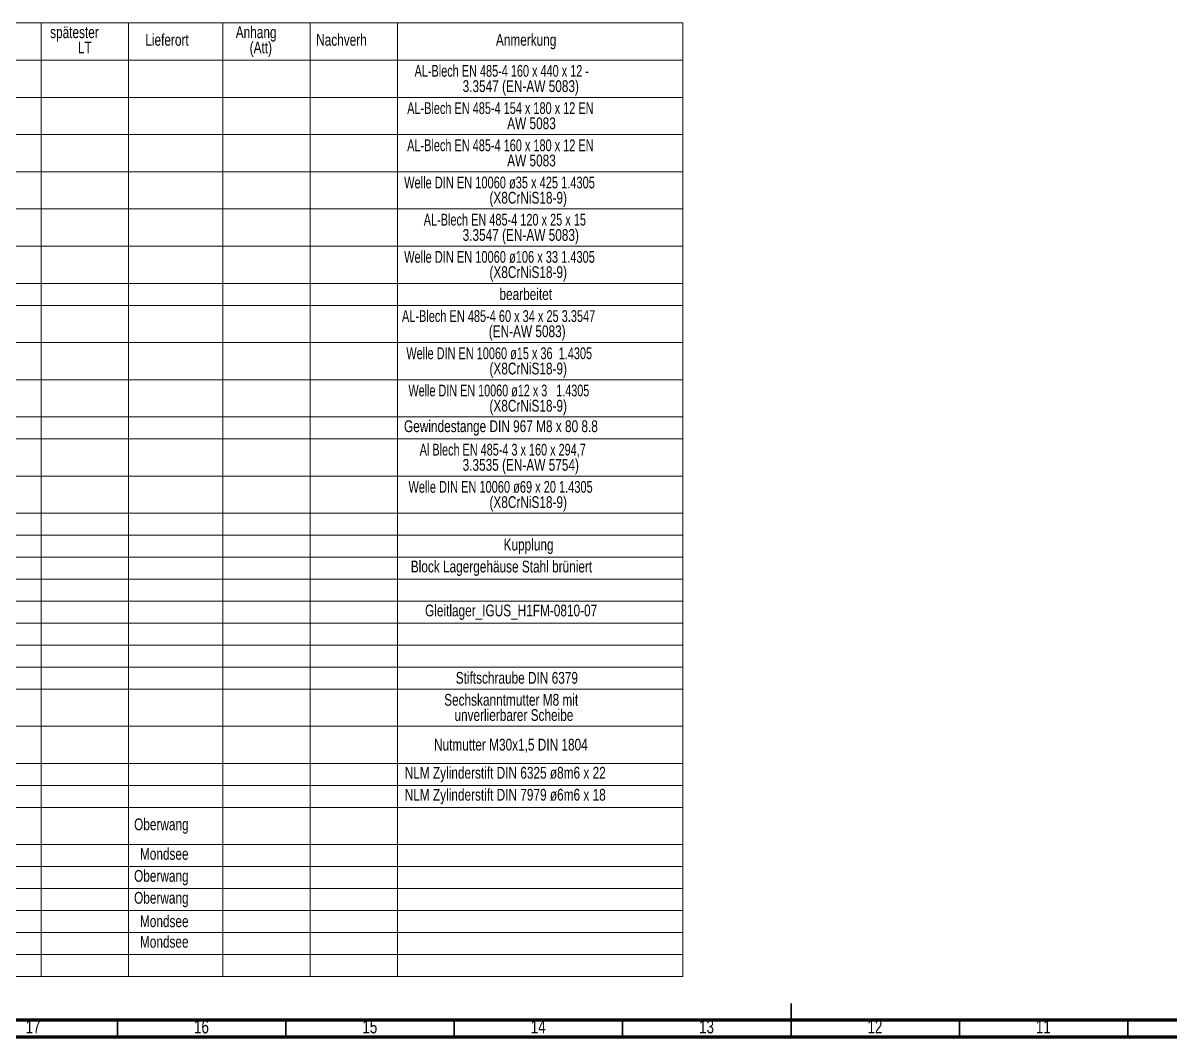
# Model space of a CAD drawing. Header units: millimetres. Extents: x 15 to 1184, y 5 to 836.
# Drawn here: x 371.4 to 712.1, y 5 to 306.2 of the extents above; entities that cross this region are included whole.
import ezdxf

# ---------------------------------------------------------------- set-up
doc = ezdxf.new("R2010")
doc.units = ezdxf.units.MM
doc.styles.add('SLDTEXTSTYLE1', font='TXT', dxfattribs={"width": 0.75})
doc.styles.add('SLDTEXTSTYLE10', font='TXT', dxfattribs={"width": 0.698529})
doc.styles.add('SLDTEXTSTYLE3', font='TXT', dxfattribs={"width": 0.691176})
doc.styles.add('SLDTEXTSTYLE4', font='TXT', dxfattribs={"width": 0.692857})
doc.styles.add('SLDTEXTSTYLE5', font='TXT', dxfattribs={"width": 0.7})
doc.styles.add('SLDTEXTSTYLE6', font='TXT', dxfattribs={"width": 0.693548})
doc.styles.add('SLDTEXTSTYLE7', font='TXT', dxfattribs={"width": 0.695946})
doc.styles.add('SLDTEXTSTYLE8', font='TXT', dxfattribs={"width": 0.685714})
doc.styles.add('SLDTEXTSTYLE9', font='TXT', dxfattribs={"width": 0.689394})

# ---------------------------------------------------------------- blocks, each defined once
blk = doc.blocks.new('SW_TABLEANNOTATION_0')
at = {"color": 0, "linetype": 'Continuous', "lineweight": 18}
for p, q in [((330.93, 0), (356.84, 0)), ((356.84, 0), (356.84, -11.05)), ((356.84, 0), (382.75, 0)), ((382.75, 0), (382.75, -11.05)), ((382.75, 0), (410.81, 0)), ((410.81, 0), (410.81, -11.05)), ((410.81, 0), (436.72, 0)), ((436.72, 0), (436.72, -11.05)), ((436.72, 0), (462.63, 0)), ((462.63, 0), (462.63, -11.05)), ((462.63, 0), (547.36, 0)), ((547.36, 0), (547.36, -11.05)), ((330.93, -11.05), (356.84, -11.05)), ((356.84, -11.05), (382.75, -11.05)), ((356.84, -11.05), (356.84, -22.1)), ((382.75, -11.05), (410.81, -11.05)), ((382.75, -11.05), (382.75, -22.1)), ((410.81, -11.05), (436.72, -11.05)), ((410.81, -11.05), (410.81, -22.1)), ((436.72, -11.05), (462.63, -11.05)), ((436.72, -11.05), (436.72, -22.1)), ((462.63, -11.05), (547.36, -11.05)), ((462.63, -11.05), (462.63, -22.1)), ((547.36, -11.05), (547.36, -22.1)), ((330.93, -22.1), (356.84, -22.1)), ((356.84, -22.1), (356.84, -33.15)), ((356.84, -22.1), (382.75, -22.1)), ((382.75, -22.1), (382.75, -33.15)), ((382.75, -22.1), (410.81, -22.1)), ((410.81, -22.1), (410.81, -33.15)), ((410.81, -22.1), (436.72, -22.1)), ((436.72, -22.1), (436.72, -33.15)), ((436.72, -22.1), (462.63, -22.1)), ((462.63, -22.1), (462.63, -33.15)), ((462.63, -22.1), (547.36, -22.1)), ((547.36, -22.1), (547.36, -33.15)), ((330.93, -33.15), (356.84, -33.15)), ((356.84, -33.15), (356.84, -44.21)), ((356.84, -33.15), (382.75, -33.15)), ((382.75, -33.15), (382.75, -44.21)), ((382.75, -33.15), (410.81, -33.15)), ((410.81, -33.15), (410.81, -44.21)), ((410.81, -33.15), (436.72, -33.15)), ((436.72, -33.15), (436.72, -44.21)), ((436.72, -33.15), (462.63, -33.15)), ((462.63, -33.15), (462.63, -44.21)), ((462.63, -33.15), (547.36, -33.15)), ((547.36, -33.15), (547.36, -44.21)), ((330.93, -44.21), (356.84, -44.21)), ((356.84, -44.21), (356.84, -55.26)), ((356.84, -44.21), (382.75, -44.21)), ((382.75, -44.21), (382.75, -55.26)), ((382.75, -44.21), (410.81, -44.21)), ((410.81, -44.21), (410.81, -55.26)), ((410.81, -44.21), (436.72, -44.21)), ((436.72, -44.21), (436.72, -55.26)), ((436.72, -44.21), (462.63, -44.21)), ((462.63, -44.21), (462.63, -55.26)), ((462.63, -44.21), (547.36, -44.21)), ((547.36, -44.21), (547.36, -55.26)), ((330.93, -55.26), (356.84, -55.26)), ((356.84, -55.26), (356.84, -66.31)), ((356.84, -55.26), (382.75, -55.26)), ((382.75, -55.26), (382.75, -66.31)), ((382.75, -55.26), (410.81, -55.26)), ((410.81, -55.26), (410.81, -66.31)), ((410.81, -55.26), (436.72, -55.26)), ((436.72, -55.26), (436.72, -66.31)), ((436.72, -55.26), (462.63, -55.26)), ((462.63, -55.26), (462.63, -66.31)), ((462.63, -55.26), (547.36, -55.26)), ((547.36, -55.26), (547.36, -66.31)), ((330.93, -66.31), (356.84, -66.31)), ((356.84, -66.31), (356.84, -77.36)), ((356.84, -66.31), (382.75, -66.31)), ((382.75, -66.31), (382.75, -77.36)), ((382.75, -66.31), (410.81, -66.31)), ((410.81, -66.31), (410.81, -77.36)), ((410.81, -66.31), (436.72, -66.31)), ((436.72, -66.31), (436.72, -77.36)), ((436.72, -66.31), (462.63, -66.31)), ((462.63, -66.31), (462.63, -77.36)), ((462.63, -66.31), (547.36, -66.31)), ((547.36, -66.31), (547.36, -77.36)), ((330.93, -77.36), (356.84, -77.36)), ((356.84, -77.36), (356.84, -83.89)), ((356.84, -77.36), (382.75, -77.36)), ((382.75, -77.36), (382.75, -83.89)), ((382.75, -77.36), (410.81, -77.36)), ((410.81, -77.36), (410.81, -83.89)), ((410.81, -77.36), (436.72, -77.36)), ((436.72, -77.36), (436.72, -83.89)), ((436.72, -77.36), (462.63, -77.36)), ((462.63, -77.36), (462.63, -83.89)), ((462.63, -77.36), (547.36, -77.36)), ((547.36, -77.36), (547.36, -83.89)), ((330.93, -83.89), (356.84, -83.89)), ((356.84, -83.89), (356.84, -94.94)), ((356.84, -83.89), (382.75, -83.89)), ((382.75, -83.89), (382.75, -94.94)), ((382.75, -83.89), (410.81, -83.89)), ((410.81, -83.89), (410.81, -94.94)), ((410.81, -83.89), (436.72, -83.89)), ((436.72, -83.89), (436.72, -94.94)), ((436.72, -83.89), (462.63, -83.89)), ((462.63, -83.89), (462.63, -94.94)), ((462.63, -83.89), (547.36, -83.89)), ((547.36, -83.89), (547.36, -94.94)), ((330.93, -94.94), (356.84, -94.94)), ((356.84, -94.94), (356.84, -105.99)), ((356.84, -94.94), (382.75, -94.94)), ((382.75, -94.94), (382.75, -105.99)), ((382.75, -94.94), (410.81, -94.94)), ((410.81, -94.94), (410.81, -105.99)), ((410.81, -94.94), (436.72, -94.94)), ((436.72, -94.94), (436.72, -105.99)), ((436.72, -94.94), (462.63, -94.94)), ((462.63, -94.94), (462.63, -105.99)), ((462.63, -94.94), (547.36, -94.94)), ((547.36, -94.94), (547.36, -105.99)), ((330.93, -105.99), (356.84, -105.99)), ((356.84, -105.99), (356.84, -117.04)), ((356.84, -105.99), (382.75, -105.99)), ((382.75, -105.99), (382.75, -117.04)), ((382.75, -105.99), (410.81, -105.99)), ((410.81, -105.99), (410.81, -117.04)), ((410.81, -105.99), (436.72, -105.99)), ((436.72, -105.99), (436.72, -117.04)), ((436.72, -105.99), (462.63, -105.99)), ((462.63, -105.99), (462.63, -117.04)), ((462.63, -105.99), (547.36, -105.99)), ((547.36, -105.99), (547.36, -117.04)), ((330.93, -117.04), (356.84, -117.04)), ((356.84, -117.04), (356.84, -123.57)), ((356.84, -117.04), (382.75, -117.04)), ((382.75, -117.04), (382.75, -123.57)), ((382.75, -117.04), (410.81, -117.04)), ((410.81, -117.04), (410.81, -123.57)), ((410.81, -117.04), (436.72, -117.04)), ((436.72, -117.04), (436.72, -123.57)), ((436.72, -117.04), (462.63, -117.04)), ((462.63, -117.04), (462.63, -123.57)), ((462.63, -117.04), (547.36, -117.04)), ((547.36, -117.04), (547.36, -123.57)), ((330.93, -123.57), (356.84, -123.57)), ((356.84, -123.57), (356.84, -134.62)), ((356.84, -123.57), (382.75, -123.57)), ((382.75, -123.57), (382.75, -134.62)), ((382.75, -123.57), (410.81, -123.57)), ((410.81, -123.57), (410.81, -134.62)), ((410.81, -123.57), (436.72, -123.57)), ((436.72, -123.57), (436.72, -134.62)), ((436.72, -123.57), (462.63, -123.57)), ((462.63, -123.57), (462.63, -134.62)), ((462.63, -123.57), (547.36, -123.57)), ((547.36, -123.57), (547.36, -134.62)), ((330.93, -134.62), (356.84, -134.62)), ((356.84, -134.62), (356.84, -145.67)), ((356.84, -134.62), (382.75, -134.62)), ((382.75, -134.62), (382.75, -145.67)), ((382.75, -134.62), (410.81, -134.62)), ((410.81, -134.62), (410.81, -145.67)), ((410.81, -134.62), (436.72, -134.62)), ((436.72, -134.62), (436.72, -145.67)), ((436.72, -134.62), (462.63, -134.62)), ((462.63, -134.62), (462.63, -145.67)), ((462.63, -134.62), (547.36, -134.62)), ((547.36, -134.62), (547.36, -145.67)), ((330.93, -145.67), (356.84, -145.67)), ((356.84, -145.67), (356.84, -152.19)), ((356.84, -145.67), (382.75, -145.67)), ((382.75, -145.67), (382.75, -152.19)), ((382.75, -145.67), (410.81, -145.67)), ((410.81, -145.67), (410.81, -152.19)), ((410.81, -145.67), (436.72, -145.67)), ((436.72, -145.67), (436.72, -152.19)), ((436.72, -145.67), (462.63, -145.67)), ((462.63, -145.67), (462.63, -152.19)), ((462.63, -145.67), (547.36, -145.67)), ((547.36, -145.67), (547.36, -152.19)), ((330.93, -152.19), (356.84, -152.19)), ((356.84, -152.19), (356.84, -158.72)), ((356.84, -152.19), (382.75, -152.19)), ((382.75, -152.19), (382.75, -158.72)), ((382.75, -152.19), (410.81, -152.19)), ((410.81, -152.19), (410.81, -158.72)), ((410.81, -152.19), (436.72, -152.19)), ((436.72, -152.19), (436.72, -158.72)), ((436.72, -152.19), (462.63, -152.19)), ((462.63, -152.19), (462.63, -158.72)), ((462.63, -152.19), (547.36, -152.19)), ((547.36, -152.19), (547.36, -158.72)), ((330.93, -158.72), (356.84, -158.72)), ((356.84, -158.72), (356.84, -165.25)), ((356.84, -158.72), (382.75, -158.72)), ((382.75, -158.72), (382.75, -165.25)), ((382.75, -158.72), (410.81, -158.72)), ((410.81, -158.72), (410.81, -165.25)), ((410.81, -158.72), (436.72, -158.72)), ((436.72, -158.72), (436.72, -165.25)), ((436.72, -158.72), (462.63, -158.72)), ((462.63, -158.72), (462.63, -165.25)), ((462.63, -158.72), (547.36, -158.72)), ((547.36, -158.72), (547.36, -165.25)), ((330.93, -165.25), (356.84, -165.25)), ((356.84, -165.25), (356.84, -171.77)), ((356.84, -165.25), (382.75, -165.25)), ((382.75, -165.25), (382.75, -171.77)), ((382.75, -165.25), (410.81, -165.25)), ((410.81, -165.25), (410.81, -171.77)), ((410.81, -165.25), (436.72, -165.25)), ((436.72, -165.25), (436.72, -171.77)), ((436.72, -165.25), (462.63, -165.25)), ((462.63, -165.25), (462.63, -171.77)), ((462.63, -165.25), (547.36, -165.25)), ((547.36, -165.25), (547.36, -171.77)), ((330.93, -171.77), (356.84, -171.77)), ((356.84, -171.77), (356.84, -178.3)), ((356.84, -171.77), (382.75, -171.77)), ((382.75, -171.77), (382.75, -178.3)), ((382.75, -171.77), (410.81, -171.77)), ((410.81, -171.77), (410.81, -178.3)), ((410.81, -171.77), (436.72, -171.77)), ((436.72, -171.77), (436.72, -178.3)), ((436.72, -171.77), (462.63, -171.77)), ((462.63, -171.77), (462.63, -178.3)), ((462.63, -171.77), (547.36, -171.77)), ((547.36, -171.77), (547.36, -178.3)), ((330.93, -178.3), (356.84, -178.3)), ((356.84, -178.3), (356.84, -184.82)), ((356.84, -178.3), (382.75, -178.3)), ((382.75, -178.3), (382.75, -184.82)), ((382.75, -178.3), (410.81, -178.3)), ((410.81, -178.3), (410.81, -184.82)), ((410.81, -178.3), (436.72, -178.3)), ((436.72, -178.3), (436.72, -184.82)), ((436.72, -178.3), (462.63, -178.3)), ((462.63, -178.3), (462.63, -184.82)), ((462.63, -178.3), (547.36, -178.3)), ((547.36, -178.3), (547.36, -184.82)), ((330.93, -184.82), (356.84, -184.82)), ((356.84, -184.82), (356.84, -191.35)), ((356.84, -184.82), (382.75, -184.82)), ((382.75, -184.82), (382.75, -191.35)), ((382.75, -184.82), (410.81, -184.82)), ((410.81, -184.82), (410.81, -191.35)), ((410.81, -184.82), (436.72, -184.82)), ((436.72, -184.82), (436.72, -191.35)), ((436.72, -184.82), (462.63, -184.82)), ((462.63, -184.82), (462.63, -191.35)), ((462.63, -184.82), (547.36, -184.82)), ((547.36, -184.82), (547.36, -191.35)), ((330.93, -191.35), (356.84, -191.35)), ((356.84, -191.35), (356.84, -197.87)), ((356.84, -191.35), (382.75, -191.35)), ((382.75, -191.35), (382.75, -197.87)), ((382.75, -191.35), (410.81, -191.35)), ((410.81, -191.35), (410.81, -197.87)), ((410.81, -191.35), (436.72, -191.35)), ((436.72, -191.35), (436.72, -197.87)), ((436.72, -191.35), (462.63, -191.35)), ((462.63, -191.35), (462.63, -197.87)), ((462.63, -191.35), (547.36, -191.35)), ((547.36, -191.35), (547.36, -197.87)), ((330.93, -197.87), (356.84, -197.87)), ((356.84, -197.87), (356.84, -208.93)), ((356.84, -197.87), (382.75, -197.87)), ((382.75, -197.87), (382.75, -208.93)), ((382.75, -197.87), (410.81, -197.87)), ((410.81, -197.87), (410.81, -208.93)), ((410.81, -197.87), (436.72, -197.87)), ((436.72, -197.87), (436.72, -208.93)), ((436.72, -197.87), (462.63, -197.87)), ((462.63, -197.87), (462.63, -208.93)), ((462.63, -197.87), (547.36, -197.87)), ((547.36, -197.87), (547.36, -208.93)), ((330.93, -208.93), (356.84, -208.93)), ((356.84, -208.93), (356.84, -219.98)), ((356.84, -208.93), (382.75, -208.93)), ((382.75, -208.93), (382.75, -219.98)), ((382.75, -208.93), (410.81, -208.93)), ((410.81, -208.93), (410.81, -219.98)), ((410.81, -208.93), (436.72, -208.93)), ((436.72, -208.93), (436.72, -219.98)), ((436.72, -208.93), (462.63, -208.93)), ((462.63, -208.93), (462.63, -219.98)), ((462.63, -208.93), (547.36, -208.93)), ((547.36, -208.93), (547.36, -219.98)), ((330.93, -219.98), (356.84, -219.98)), ((356.84, -219.98), (356.84, -226.5)), ((356.84, -219.98), (382.75, -219.98)), ((382.75, -219.98), (382.75, -226.5)), ((382.75, -219.98), (410.81, -219.98)), ((410.81, -219.98), (410.81, -226.5)), ((410.81, -219.98), (436.72, -219.98)), ((436.72, -219.98), (436.72, -226.5)), ((436.72, -219.98), (462.63, -219.98)), ((462.63, -219.98), (462.63, -226.5)), ((462.63, -219.98), (547.36, -219.98)), ((547.36, -219.98), (547.36, -226.5)), ((330.93, -226.5), (356.84, -226.5)), ((356.84, -226.5), (356.84, -233.03)), ((356.84, -226.5), (382.75, -226.5)), ((382.75, -226.5), (382.75, -233.03)), ((382.75, -226.5), (410.81, -226.5)), ((410.81, -226.5), (410.81, -233.03)), ((410.81, -226.5), (436.72, -226.5)), ((436.72, -226.5), (436.72, -233.03)), ((436.72, -226.5), (462.63, -226.5)), ((462.63, -226.5), (462.63, -233.03)), ((462.63, -226.5), (547.36, -226.5)), ((547.36, -226.5), (547.36, -233.03)), ((330.93, -233.03), (356.84, -233.03)), ((356.84, -233.03), (356.84, -244.08)), ((356.84, -233.03), (382.75, -233.03)), ((382.75, -233.03), (382.75, -244.08)), ((382.75, -233.03), (410.81, -233.03)), ((410.81, -233.03), (410.81, -244.08)), ((410.81, -233.03), (436.72, -233.03)), ((436.72, -233.03), (436.72, -244.08)), ((436.72, -233.03), (462.63, -233.03)), ((462.63, -233.03), (462.63, -244.08)), ((462.63, -233.03), (547.36, -233.03)), ((547.36, -233.03), (547.36, -244.08)), ((330.93, -244.08), (356.84, -244.08)), ((356.84, -244.08), (356.84, -250.6)), ((356.84, -244.08), (382.75, -244.08)), ((382.75, -244.08), (382.75, -250.6)), ((382.75, -244.08), (410.81, -244.08)), ((410.81, -244.08), (410.81, -250.6)), ((410.81, -244.08), (436.72, -244.08)), ((436.72, -244.08), (436.72, -250.6)), ((436.72, -244.08), (462.63, -244.08)), ((462.63, -244.08), (462.63, -250.6)), ((462.63, -244.08), (547.36, -244.08)), ((547.36, -244.08), (547.36, -250.6)), ((330.93, -250.6), (356.84, -250.6)), ((356.84, -250.6), (356.84, -257.13)), ((356.84, -250.6), (382.75, -250.6)), ((382.75, -250.6), (382.75, -257.13)), ((382.75, -250.6), (410.81, -250.6)), ((410.81, -250.6), (410.81, -257.13)), ((410.81, -250.6), (436.72, -250.6)), ((436.72, -250.6), (436.72, -257.13)), ((436.72, -250.6), (462.63, -250.6)), ((462.63, -250.6), (462.63, -257.13)), ((462.63, -250.6), (547.36, -250.6)), ((547.36, -250.6), (547.36, -257.13)), ((330.93, -257.13), (356.84, -257.13)), ((356.84, -257.13), (356.84, -263.66)), ((356.84, -257.13), (382.75, -257.13)), ((382.75, -257.13), (382.75, -263.66)), ((382.75, -257.13), (410.81, -257.13)), ((410.81, -257.13), (410.81, -263.66)), ((410.81, -257.13), (436.72, -257.13)), ((436.72, -257.13), (436.72, -263.66)), ((436.72, -257.13), (462.63, -257.13)), ((462.63, -257.13), (462.63, -263.66)), ((462.63, -257.13), (547.36, -257.13)), ((547.36, -257.13), (547.36, -263.66)), ((330.93, -263.66), (356.84, -263.66)), ((356.84, -263.66), (356.84, -270.18)), ((356.84, -263.66), (382.75, -263.66)), ((382.75, -263.66), (382.75, -270.18)), ((382.75, -263.66), (410.81, -263.66)), ((410.81, -263.66), (410.81, -270.18)), ((410.81, -263.66), (436.72, -263.66)), ((436.72, -263.66), (436.72, -270.18)), ((436.72, -263.66), (462.63, -263.66)), ((462.63, -263.66), (462.63, -270.18)), ((462.63, -263.66), (547.36, -263.66)), ((547.36, -263.66), (547.36, -270.18)), ((330.93, -270.18), (356.84, -270.18)), ((356.84, -270.18), (356.84, -276.71)), ((356.84, -270.18), (382.75, -270.18)), ((382.75, -270.18), (382.75, -276.71)), ((382.75, -270.18), (410.81, -270.18)), ((410.81, -270.18), (410.81, -276.71)), ((410.81, -270.18), (436.72, -270.18)), ((436.72, -270.18), (436.72, -276.71)), ((436.72, -270.18), (462.63, -270.18)), ((462.63, -270.18), (462.63, -276.71)), ((462.63, -270.18), (547.36, -270.18)), ((547.36, -270.18), (547.36, -276.71)), ((330.93, -276.71), (356.84, -276.71)), ((356.84, -276.71), (356.84, -283.23)), ((356.84, -276.71), (382.75, -276.71)), ((382.75, -276.71), (382.75, -283.23)), ((382.75, -276.71), (410.81, -276.71)), ((410.81, -276.71), (410.81, -283.23)), ((410.81, -276.71), (436.72, -276.71)), ((436.72, -276.71), (436.72, -283.23)), ((436.72, -276.71), (462.63, -276.71)), ((462.63, -276.71), (462.63, -283.23)), ((462.63, -276.71), (547.36, -276.71)), ((547.36, -276.71), (547.36, -283.23)), ((330.93, -283.23), (356.84, -283.23)), ((356.84, -283.23), (382.75, -283.23)), ((382.75, -283.23), (410.81, -283.23)), ((410.81, -283.23), (436.72, -283.23)), ((436.72, -283.23), (462.63, -283.23)), ((462.63, -283.23), (547.36, -283.23))]:
    blk.add_line(p, q, dxfattribs=at)
at = {"color": 0, "linetype": 'Continuous', "lineweight": 0, "char_height": 3.5, "attachment_point": 1}
for s, insert, style in [('spätester', (359.48, -1.01), 'SLDTEXTSTYLE1'), ('Lieferort', (387.75, -3.28), 'SLDTEXTSTYLE1'), ('Anhang', (414.61, -1.01), 'SLDTEXTSTYLE1'), ('Nachverh', (438.49, -3.28), 'SLDTEXTSTYLE1'), ('Anmerkung', (491.86, -3.28), 'SLDTEXTSTYLE1'), ('LT', (367.72, -5.54), 'SLDTEXTSTYLE1'), ('(Att)', (418.74, -5.54), 'SLDTEXTSTYLE1'), ('AL-Blech EN 485-4 160 x 440 x 12 -', (467.71, -12.49), 'SLDTEXTSTYLE3'), ('3.3547 (EN-AW 5083)', (481.98, -17.02), 'SLDTEXTSTYLE1'), ('AL-Blech EN 485-4 154 x 180 x 12 EN', (465.51, -23.55), 'SLDTEXTSTYLE4'), ('AW 5083', (495.21, -28.07), 'SLDTEXTSTYLE1'), ('AL-Blech EN 485-4 160 x 180 x 12 EN', (465.51, -34.6), 'SLDTEXTSTYLE4'), ('AW 5083', (495.21, -39.12), 'SLDTEXTSTYLE1'), ('Welle DIN EN 10060 ø35 x 425 1.4305', (464.61, -45.65), 'SLDTEXTSTYLE5'), ('(X8CrNiS18-9)', (489.95, -50.17), 'SLDTEXTSTYLE1'), ('AL-Blech EN 485-4 120 x 25 x 15', (470.42, -56.7), 'SLDTEXTSTYLE6'), ('3.3547 (EN-AW 5083)', (481.98, -61.23), 'SLDTEXTSTYLE1'), ('Welle DIN EN 10060 ø106 x 33 1.4305', (464.61, -67.75), 'SLDTEXTSTYLE5'), ('(X8CrNiS18-9)', (489.95, -72.28), 'SLDTEXTSTYLE1'), ('bearbeitet', (492.92, -78.8), 'SLDTEXTSTYLE1'), ('AL-Blech EN 485-4 60 x 34 x 25 3.3547', (463.96, -85.33), 'SLDTEXTSTYLE7'), ('(EN-AW 5083)', (489.74, -89.85), 'SLDTEXTSTYLE1'), ('Welle DIN EN 10060 ø15 x 36  1.4305', (465.26, -96.38), 'SLDTEXTSTYLE4'), ('(X8CrNiS18-9)', (489.95, -100.91), 'SLDTEXTSTYLE1'), ('Welle DIN EN 10060 ø12 x 3   1.4305', (465.9, -107.43), 'SLDTEXTSTYLE8'), ('(X8CrNiS18-9)', (489.95, -111.96), 'SLDTEXTSTYLE1'), ('Gewindestange DIN 967 M8 x 80 8.8', (464.58, -118.05), 'SLDTEXTSTYLE1'), ('Al Blech EN 485-4 3 x 160 x 294,7', (469.22, -125.01), 'SLDTEXTSTYLE9'), ('3.3535 (EN-AW 5754)', (481.98, -129.53), 'SLDTEXTSTYLE1'), ('Welle DIN EN 10060 ø69 x 20 1.4305', (465.9, -136.06), 'SLDTEXTSTYLE10'), ('(X8CrNiS18-9)', (489.95, -140.59), 'SLDTEXTSTYLE1'), ('Kupplung', (494.14, -153.21), 'SLDTEXTSTYLE1'), ('Block Lagergehäuse Stahl brüniert', (466.59, -159.73), 'SLDTEXTSTYLE1'), ('Gleitlager_IGUS_H1FM-0810-07', (470.82, -172.78), 'SLDTEXTSTYLE1'), ('Stiftschraube DIN 6379', (479.94, -192.79), 'SLDTEXTSTYLE1'), ('Sechskanntmutter M8 mit', (476.5, -199.32), 'SLDTEXTSTYLE1'), ('unverlierbarer Scheibe', (479.55, -203.84), 'SLDTEXTSTYLE1'), ('Nutmutter M30x1,5 DIN 1804', (473.47, -212.63), 'SLDTEXTSTYLE1'), ('NLM Zylinderstift DIN 6325 ø8m6 x 22', (464.78, -220.99), 'SLDTEXTSTYLE1'), ('NLM Zylinderstift DIN 7979 ø6m6 x 18', (464.78, -227.52), 'SLDTEXTSTYLE1'), ('Oberwang', (384.41, -236.3), 'SLDTEXTSTYLE1'), ('Mondsee', (386.15, -245.09), 'SLDTEXTSTYLE1'), ('Oberwang', (384.41, -251.62), 'SLDTEXTSTYLE1'), ('Oberwang', (384.41, -258.14), 'SLDTEXTSTYLE1'), ('Mondsee', (386.15, -265.1), 'SLDTEXTSTYLE1'), ('Mondsee', (386.15, -271.2), 'SLDTEXTSTYLE1')]:
    blk.add_mtext(s, dxfattribs=dict(at, insert=insert, style=style))

msp = doc.modelspace()

# ---------------------------------------------------------------- linework, layer by layer
at = {"color": 7, "linetype": 'Continuous', "lineweight": 35}
for p, q in [((599.5, 4.999), (599.5, 15.001)), ((399.5, 10), (399.5, 5)), ((449.5, 10), (449.5, 5)), ((499.5, 10), (499.5, 5)), ((549.5, 10), (549.5, 5)), ((599.5, 10), (599.5, 5)), ((649.5, 10), (649.5, 5)), ((699.5, 10), (699.5, 5))]:
    msp.add_line(p, q, dxfattribs=at)
at = {"color": 7, "linetype": 'Continuous', "lineweight": 70}
for p, q in [((1179, 10), (20, 10)), ((1184, 5), (15, 5))]:
    msp.add_line(p, q, dxfattribs=at)

# ---------------------------------------------------------------- block references
at = {"color": 7, "linetype": 'Continuous', "lineweight": 0}
msp.add_blockref('SW_TABLEANNOTATION_0', (20, 306.2467), dxfattribs=at)

# ---------------------------------------------------------------- texts
at = {"color": 7, "linetype": 'Continuous', "lineweight": 0, "char_height": 3.96875, "attachment_point": 2, "style": 'SLDTEXTSTYLE1'}
for s, insert in [('17', (374.4201, 10.0602)), ('16', (424.4201, 10.0602)), ('15', (474.4201, 10.0602)), ('14', (524.4201, 10.0602)), ('13', (574.4201, 10.0602)), ('12', (624.4201, 10.0602)), ('11', (674.4201, 10.0602))]:
    msp.add_mtext(s, dxfattribs=dict(at, insert=insert))

doc.saveas('drawing.dxf')
